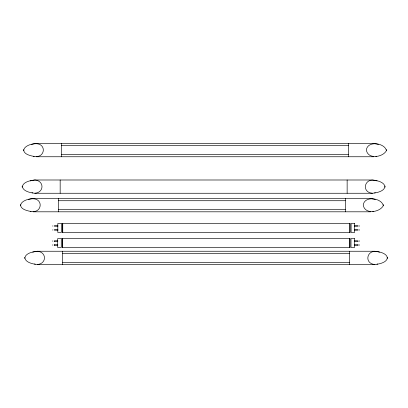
<?xml version="1.0" encoding="UTF-8"?>
<svg xmlns="http://www.w3.org/2000/svg" width="408" height="408" viewBox="0 0 408 408"><rect width="100%" height="100%" fill="white"/><g stroke="black" fill="none" stroke-linecap="round" stroke-linejoin="round"><path stroke-width="0.61" d="M375.681 143.81L373.779 143.494L36.215 143.494C22.675 144.458 17.809 153.821 34.114 156.407M34.874 193.259C44.35 192.525 44.35 180.729 34.874 179.994C18.37 181.57 18.498 191.709 34.874 193.259L372.433 193.259C388.809 191.709 388.936 181.57 372.433 179.994L34.874 179.994L32.966 180.311M372.555 198.859L370.653 198.548L33.089 198.548C19.553 199.507 14.683 208.876 30.993 211.456M37.347 264.506C46.828 263.777 46.828 251.981 37.347 251.246C20.844 252.822 20.971 262.961 37.347 264.506L374.911 264.506C391.349 262.961 391.349 252.797 374.911 251.246L37.347 251.246L35.445 251.563M386.412 150.69C385.065 143.05 367.664 140.245 366.358 149.925C367.7 159.661 382.643 157.463 386.412 150.69A2.468 2.377 -90 0 0 386.412 149.558M383.285 205.744C381.939 198.104 364.538 195.294 363.232 204.979C364.579 214.71 379.522 212.517 383.285 205.744A2.468 2.377 -90 0 0 383.285 204.607M33.349 156.254C45.66 159.222 47.195 142.229 34.313 143.81M30.223 211.303C42.534 214.276 44.069 197.283 31.186 198.859M377.777 264.007L377.007 264.16M375.85 156.412L376.645 156.254M374.508 192.913L375.304 192.755M372.728 211.461L373.524 211.303M61.511 145.671L348.483 145.671M61.511 154.576L348.483 154.576M36.215 156.754L373.779 156.754M58.385 200.721L345.357 200.721M58.385 209.63L345.357 209.63M33.089 211.808L370.653 211.808M62.745 223.513L349.717 223.513M57.941 225.711L54.335 225.711L54.335 226.226L57.941 226.261M354.521 225.711L358.127 225.711L358.127 226.226L354.521 226.261M57.941 229.668L54.335 229.668L54.335 230.183L57.941 230.219M354.521 229.668L358.127 229.668L358.127 230.183L354.521 230.219M62.745 232.417L349.717 232.417M62.643 238.583L349.615 238.583M57.834 240.781L54.228 240.781L54.228 241.296M354.419 240.781L358.025 240.781L358.025 241.296M54.228 241.332L57.834 241.332M354.419 241.332L358.025 241.332M54.228 244.739L57.834 244.739M354.419 244.739L358.025 244.739M54.228 245.29L57.834 245.29M354.419 245.29L358.025 245.29M62.643 247.488L349.615 247.488M62.643 253.424L349.615 253.424M62.643 262.329L349.615 262.329M32.002 192.755L32.798 192.913M34.476 264.007L35.272 264.165M374.34 180.311C364.176 178.316 361.463 192.443 372.433 193.259M376.814 251.563C366.649 249.569 363.936 263.695 374.911 264.506M359.611 225.746L359.611 226.226M359.611 229.704L359.611 230.183M359.509 240.817L359.509 241.296M359.509 244.774L359.509 245.254M358.025 244.774L358.025 245.254M350.11 223.298L350.11 232.626M350.003 238.369L350.003 247.697M349.717 223.298L349.717 232.626M349.615 238.369L349.615 247.697M349.615 251.246L349.615 264.506M348.483 143.494L348.483 156.754M347.142 179.994L347.142 193.259M345.357 198.548L345.357 211.808M62.745 223.298L62.745 232.626M62.643 238.369L62.643 247.697M62.643 251.246L62.643 264.506M62.353 223.298L62.353 232.626M62.251 238.369L62.251 247.697M61.511 143.494L61.511 156.754M60.165 179.994L60.165 193.259M58.385 198.548L58.385 211.808M54.228 244.774L54.228 245.254M52.851 225.746L52.851 226.226M52.851 229.704L52.851 230.183M52.744 240.817L52.744 241.296M52.744 244.774L52.744 245.254M374.508 180.341A38 36.613 90 0 1 377.074 180.917M385.07 186.058A2.468 2.377 -90 0 1 385.07 187.196M22.236 187.196A2.468 2.377 90 0 1 22.236 186.058M30.233 180.917A38 36.613 -90 0 1 32.798 180.341M372.728 198.89A38 36.613 90 0 1 375.294 199.466M20.456 205.744A2.468 2.377 90 0 1 20.456 204.607M28.448 199.466A38 36.613 -90 0 1 31.018 198.89M375.85 143.835A38 36.613 90 0 1 378.42 144.412M23.582 150.69A2.468 2.377 90 0 1 23.582 149.558M31.574 144.412A38 36.613 -90 0 1 34.145 143.835M376.982 251.588A38 36.613 90 0 1 379.552 252.169M387.544 257.31A2.468 2.377 -90 0 1 387.544 258.442M24.715 258.442A2.468 2.377 90 0 1 24.715 257.31M32.706 252.169A38 36.613 -90 0 1 35.272 251.588M61.368 223.513L57.798 223.513L57.798 232.417L61.368 232.417L61.368 223.513M354.664 223.513L351.094 223.513L351.094 232.417L354.664 232.417L354.664 223.513M61.266 238.583L57.696 238.583L57.696 247.488L61.266 247.488L61.266 238.583M354.562 238.583L350.992 238.583L350.992 247.488L354.562 247.488L354.562 238.583"/></g></svg>
